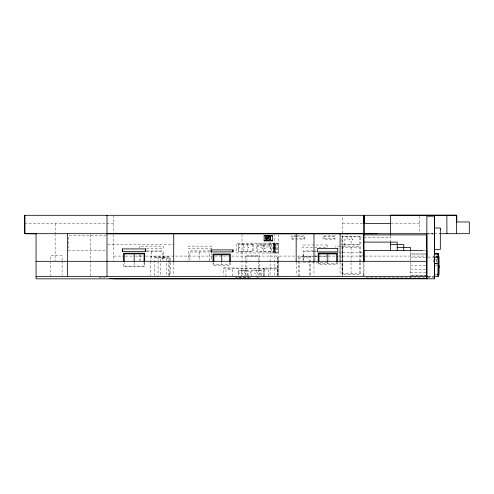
<?xml version="1.0" encoding="UTF-8"?>
<svg xmlns="http://www.w3.org/2000/svg" width="494" height="494" viewBox="0 0 494 494"><rect width="100%" height="100%" fill="white"/><g stroke="black" fill="none" stroke-linecap="round" stroke-linejoin="round"><path stroke-width="0.37" stroke-dasharray="2.47 1.85" d="M263.987 275.708L263.969 267.97L277.288 267.97L277.288 276.64M274.855 275.201L274.855 234.409M342.787 276.362L342.787 215.304M363.998 275.541L363.998 262.086M410.347 277.85L410.347 275.85M433.244 261.017L433.244 261.536L433.244 255.861L433.25 257.547L433.244 256.948M436.307 261.017L436.307 261.536L436.307 258.702M274.892 248.519L275.016 248.587M274.979 248.383L274.899 248.754L274.917 248.266M277.288 267.97L274.855 268.47L263.987 268.477L223.733 267.97L223.733 275.244M24.7 223.43L106.117 223.43M106.858 223.43L113.793 223.43M342.787 223.43L362.738 223.43M391.137 223.43L419.53 223.43M433.646 233.619L427.699 233.619L439.296 233.681M427.551 234.026L433.646 234.026M106.241 235.669L68.783 235.669L68.783 250.717L106.241 250.717M296.573 235.934L291.318 235.934L291.318 239.127L296.573 239.127M297.326 235.934L304.841 235.934L304.841 239.127L297.326 239.127M295.153 236.453L292.189 236.453L292.189 238.713L295.153 238.713M295.894 236.453L304.038 236.453L304.038 238.713L295.894 238.713M363.998 237.7L390.427 237.7M107.772 244.332L173.703 244.332M274.738 244.413L275.115 244.413M275.09 245.036L274.775 245.024L275.09 247.167M340.162 246.092L335.901 246.092L335.901 247.513M340.872 246.092L344.423 246.092L344.423 239.565L347.084 239.565L347.084 233.841M146.36 248.562L163.273 248.562L163.273 246.16L139.438 246.16L139.438 247.963M423.821 250.619L426.118 250.619M146.625 250.933L163.255 250.933L163.255 260.628M209.882 250.933L188.578 250.933L188.578 260.517M312.856 250.933L303.118 250.933L303.118 260.455M313.604 250.933L316.598 250.933M274.738 251.471L275.115 251.471M314.32 251.607L303.816 251.607L303.816 260.394M316.568 251.607L315.067 251.607L315.067 260.394M146.063 251.712L162.149 251.712L162.149 260.566M338.501 252.619L362.269 252.619L362.269 256.077M410.347 260.622L410.347 253.965L426.73 253.965M410.347 253.965L426.118 254.077M113.793 256.077L124.593 256.077M125.365 256.077L134.621 256.077M135.393 256.077L144.643 256.077M145.415 256.077L214.056 256.077M214.828 256.077L228.716 256.077M231.797 256.077L296.585 256.077M297.357 256.077L314.326 256.077M315.098 256.077L318.951 256.077M319.723 256.077L337.464 256.077M338.236 256.077L362.145 256.077M365.227 256.077L426.155 256.077M435.06 256.608L437.326 256.608M303.816 256.732L314.32 256.732M315.067 256.732L317.321 256.732M318.068 256.732L326.324 256.732M427.977 257.078L433.701 257.078M154.752 275.627L154.752 257.615L170.424 257.584L170.424 275.615M154.752 257.677L166.342 257.677L166.342 275.615M410.347 257.695L426.73 257.695M278.054 258.053L277.492 258.053L277.492 260.289M435.424 259.659L437.505 259.659M303.118 262.654L327.09 262.654M435.202 263.203L437.437 263.203M435.202 263.296L437.443 263.296M435.202 263.642L437.437 263.642M435.202 265.124L437.443 265.124M410.347 265.815L426.73 265.815M410.347 269.144L426.73 269.144M263.981 269.891L268.779 269.891L268.773 277.881M410.347 272.608L426.73 272.608M435.06 274.59L437.326 274.59M425.982 275.183L410.347 275.183L425.982 275.269M427.699 276.362L433.713 276.362M428.459 276.776L433.652 276.776M427.755 277.591L433.676 277.591M366.11 277.85L425.982 277.85M223.733 267.97L263.987 268.378L263.981 277.153M250.316 277.887L235.885 277.245L248.797 277.881M99.251 277.288L105.271 277.906M256.732 277.239L258.912 277.647M363.633 273.522L363.856 275.43M263.969 267.97L263.987 268.477M274.17 248.278C274.108 247.08 274.182 249.464 274.114 248.278M436.313 256.874L436.307 255.861L436.307 257.992M263.969 269.656L263.975 276.566M419.53 216.045L419.53 232.952M410.545 250.619L410.545 254.077M410.347 262.086L410.347 275.269M390.427 235.7L390.427 241.362M363.633 262.079L363.633 276.696M360.799 261.956L360.799 246.642L342.021 246.642L342.021 261.956M360.799 262.722L360.799 274.213L342.021 274.213L342.021 262.722M359.453 261.876L359.453 247.364L342.675 247.364L342.675 261.876M359.453 262.641L359.453 273.336L342.675 273.336L342.675 262.641M351.086 236.737L351.086 244.462M351.061 247.364L351.061 261.876M351.061 262.641L351.061 273.336M342.787 246.098L342.787 275.393M340.088 262.147L340.088 275.164M337.402 262.11L337.402 264.346L318.222 264.346L318.222 262.11M336.667 262.104L336.667 263.598L318.951 263.598L318.951 262.104M327.812 262.104L327.812 263.598M326.324 255.268L326.324 260.394M313.968 262.104L313.968 275.164M310.504 275.17L310.504 256.874L298.252 256.874L298.252 276.696M309.287 275.195L309.287 257.917L299.611 257.917L299.611 276.696M296.165 262.104L296.165 275.164M278.369 234.446L278.369 275.603M278.054 261.783L278.134 257.257L277.412 257.257L277.412 260.245M278.134 262.487L278.054 276.696M277.492 261.036L277.492 275.207M277.412 260.993L277.412 275.201M277.072 243.128L277.072 252.984M276.967 243.128L276.967 252.984M275.214 243.128L275.214 252.984M274.973 243.128L274.973 252.984M274.084 244.468L274.084 251.397M270.113 242.134L270.113 276.696M263.864 244.697L263.864 251.224M261.388 275.658L261.388 270.094L250.866 270.094L250.866 275.658M260.758 275.158L260.758 270.595L251.434 270.595L251.434 275.918M259.795 275.183L259.795 255.522L245.543 255.522L245.543 276.696M258.331 260.313L258.331 256.59L246.877 256.59L246.877 260.313M258.331 261.054L258.331 275.207M256.096 270.595L256.096 275.918M248.099 276.239L248.099 270.113L238.188 270.113L238.188 275.473M247.852 244.542L247.852 251.205M247.34 275.621L247.34 270.693L238.682 270.693L238.682 275.621M246.877 261.054L246.877 275.207M244.468 270.693L244.468 275.621M243.326 244.542L243.326 251.205M242.011 234.446L242.011 276.362M241.572 270.693L241.572 275.621M232.433 276.165L232.433 269.644L225.906 269.644L225.906 276.165M230.513 262.413L230.513 265.469L213.068 265.469L213.068 262.413M229.587 262.308L229.587 264.549L213.859 264.549L213.859 262.308M221.726 262.308L221.726 264.549M211.216 252.409L211.216 260.517M209.74 260.918L209.74 251.996L189.894 251.996L189.894 260.918M199.817 251.996L199.817 260.918M173.703 262.635L173.721 275.603M169.498 260.517L169.498 256.744L150.614 256.744L150.614 260.517M169.498 261.27L169.498 275.609M169.38 272.768L169.38 275.646M168.652 275.615L168.652 258.424L160.575 258.424L160.575 275.615M158.037 257.584L158.037 275.615M151.43 251.712L151.43 260.566M150.614 261.27L150.614 275.609M144.656 262.289L144.656 266.822L123.611 266.822L123.611 262.289M144.075 262.258L144.075 266.087L124.247 266.087L124.247 262.258M140.704 254.663L140.704 260.566M139.821 254.663L139.821 260.628M134.158 262.258L134.158 266.087M113.793 215.304L113.793 233.681M113.793 234.57L113.793 260.888M90.223 234.446L90.223 276.362M62.102 260.307L62.102 255.725L50.512 255.725L50.512 260.307M62.102 261.073L62.102 275.603M55.198 223.43L55.198 232.952M55.112 233.816L55.112 260.888M50.512 261.073L50.512 275.603M273.979 248.118L274.003 248.618L273.979 248.118M239.22 247.692L239.732 247.834L239.22 247.692M238.954 273.102L239.467 273.238L238.954 273.102M243.801 247.692L244.314 247.834L243.801 247.692M241.943 273.102L242.455 273.238L241.943 273.102M248.328 247.692L248.846 247.834L248.328 247.692M245.104 273.102L245.617 273.238L245.104 273.102M254.768 273.102L255.281 273.238L254.768 273.102M257.152 273.102L257.664 273.238L257.152 273.102M262.388 248.179C262.876 249.705 263.574 247.099 262.388 248.179M264.512 248.179C265 249.705 265.698 247.099 264.512 248.179M348.968 239.528C349.456 241.053 350.153 238.454 348.968 239.528M352.142 239.528C352.636 241.053 353.334 238.454 352.142 239.528M335 235.934L323.064 235.934L323.064 239.127L335 239.127L335 235.934M360.886 236.256L341.842 236.256L341.842 244.913L360.886 244.913L360.886 236.256M334.487 236.41L323.829 236.41L323.829 238.54L334.487 238.54L334.487 236.41M359.873 236.737L342.293 236.737L342.293 244.462L359.873 244.462L359.873 236.737M278.536 243.128L236.336 243.128L236.336 252.984L278.536 252.984L278.536 243.128M274.571 243.937L273.312 243.937L273.312 251.928L274.571 251.928L274.571 243.937M253.434 244.042L238.256 244.042L238.256 251.761L253.434 251.761L253.434 244.042M271.589 243.962L256.676 243.962L256.676 251.952L271.589 251.952L271.589 243.962M275.146 244.005L274.689 244.005L274.689 251.996L275.146 251.996L275.146 244.005M252.65 244.542L238.8 244.542L238.8 251.205L252.65 251.205L252.65 244.542M274.503 244.468L273.435 244.468L273.435 251.397L274.503 251.397L274.503 244.468M270.385 244.697L257.337 244.697L257.337 251.224L270.385 251.224L270.385 244.697M327.096 245.005L302.587 245.005L302.587 247.537L327.096 247.537L327.096 245.005M269.749 245.148L264.549 245.148L264.549 247.012L269.749 247.012L269.749 245.148M263.222 245.283L258.029 245.283L258.029 247.012L263.222 247.012L263.222 245.283M211.87 246.136L188.165 246.136L188.165 248.402L211.87 248.402L211.87 246.136M273.108 252.984L273.108 243.128L273.089 252.984"/><path stroke-width="0.74" d="M363.998 250.551L363.998 261.32L364.022 215.304L364.022 223.43M363.998 215.304L363.998 233.816L106.587 233.816M426.958 278.431L426.859 278.826L426.859 216.168L434.467 216.168L434.467 278.826L36.056 278.826L36.056 233.681M434.399 253.959L434.442 249.384M434.442 228.284L434.442 215.168L434.467 216.168M438.197 253.681L434.467 253.681L438.197 253.681L438.172 276.307L434.442 276.307L434.467 278.826L434.454 276.307M439.055 267.686L439.055 265.797M440.327 229.228L440.327 227.969L434.461 227.993M438.184 265.463L438.19 265.124M438.184 263.642L438.184 263.092M426.816 258.319L426.859 250.619M122.493 251.452L122.512 248.92L145.415 248.92L145.415 251.452L122.493 251.452L122.512 248.92M145.397 251.452L145.415 248.92M434.393 253.595L434.393 249.766M272.521 235.403L264.129 235.403L264.129 240.868L272.521 240.868L272.521 235.403L270.292 236.706A2.532 2.532 0 0 0 265.778 238.892L267.668 240.578L270.07 239.781L270.582 237.305L268.687 235.619L266.285 236.416L265.778 238.892L266.494 239.991L267.668 240.578L268.007 238.744M264.129 235.403L267.847 237.521A0.667 0.667 0 0 0 267.748 238.608A0.667 0.667 0 0 0 268.804 238.324A0.667 0.667 0 0 0 268.18 237.435L268.687 235.619M267.847 237.521L268.18 237.435M264.129 240.868L266.494 239.991M265.778 238.892L267.532 238.269M268.822 237.929L270.582 237.305L270.292 236.706M363.998 233.705L377.212 233.681M456.116 221.96L469.3 221.96L469.3 233.681L439.574 233.681M363.504 223.43L390.365 223.43M427.174 233.681L24.7 233.681L24.7 215.304L456.796 215.304L456.796 222.195M24.867 233.681L36.451 233.816M364.029 234.885L426.859 234.885L426.816 278.826M363.633 242.091L397.219 242.091L397.219 250.619M390.371 244.623L403.746 244.623L403.746 250.619M397.219 247.556L410.545 247.556L410.545 250.619M434.461 249.402L440.327 249.402L440.327 229.055M211.129 249.908L232.97 249.908L233.001 251.903L211.129 251.903L211.129 249.908L211.16 251.903M363.633 250.415L363.998 250.415M363.998 250.619L423.154 250.619M438.184 254.033L438.172 253.515L434.442 253.515L434.454 254.033L438.184 254.033L438.184 255.083M437.721 256.608L439.055 256.608L439.055 274.59L437.721 274.59M438.197 257.67L434.467 257.67L434.436 277.591M36.056 261.314L426.859 261.314M36.056 276.362L427.699 276.362M427.792 278.536L114.305 278.826L109.792 278.369M260.949 278.363L263.987 278.597L259.43 278.381M262.536 278.326L263.987 278.597M272.521 240.868L268.508 238.676M438.19 253.873L438.19 256.59M438.19 258.226L438.197 259.659M438.184 273.306L438.184 276.307L438.19 256.324M456.45 233.681L456.45 215.168L390.427 215.168L390.427 235.033M446.897 215.168L446.897 233.681M438.172 253.515L438.172 254.885M434.461 229.055L434.387 254.04M390.427 242.091L390.427 244.623M390.371 242.091L390.371 250.619M363.633 233.816L363.633 261.32M340.088 233.816L340.088 261.382M337.402 261.363L337.402 253.156L318.222 253.156L318.222 261.363M336.667 261.351L336.667 253.873L318.951 253.873L318.951 261.351M327.812 253.873L327.812 261.351M313.968 233.681L313.968 261.338M296.165 233.681L296.165 261.338M232.97 249.908L232.97 251.903M230.513 261.653L230.513 254.015L213.068 254.015L213.068 261.653M229.587 261.561L229.587 254.83L213.859 254.83L213.859 261.561M221.726 254.83L221.726 261.561M173.721 233.681L173.721 261.882M144.656 261.536L144.656 253.237L123.611 253.237L123.611 261.536M144.075 261.493L144.075 253.836L124.247 253.836L124.247 261.493M134.158 253.836L134.158 261.493M107 215.304L107 276.362M67.45 233.681L67.45 276.362M24.891 215.304L24.891 233.816M270.582 237.305A2.532 2.532 0 0 1 267.668 240.578M337.766 248.568L317.525 248.568L317.525 251.897L337.766 251.897L337.766 248.568"/></g></svg>
